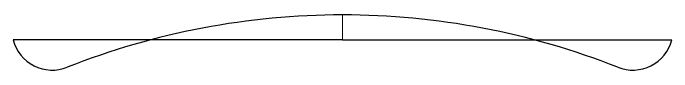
# Model space of a CAD drawing. Extents: x 89 to 624, y -17 to 440.
# Drawn here: x 415.7 to 480.9, y 292.9 to 298.4 of the extents above; entities that cross this region are included whole.
import ezdxf

# ---------------------------------------------------------------- set-up
doc = ezdxf.new("R2010")
doc.units = 0
doc.header["$LTSCALE"] = 7
doc.header["$MEASUREMENT"] = 0
doc.linetypes.add('CENTER2', pattern=[1.125, 0.75, -0.125, 0.125, -0.125])
doc.layers.add('1', color=1, linetype='CENTER2', lineweight=15)
doc.layers.add('3', color=3, linetype='CONTINUOUS', lineweight=30)

msp = doc.modelspace()

# ---------------------------------------------------------------- linework, layer by layer
at = {"layer": '1'}
msp.add_line((448.259, 298.447), (448.259, 295.947), dxfattribs=at)
at = {"layer": '3'}
for q in [(415.659, 295.947), (480.859, 295.947)]:
    msp.add_line((448.259, 295.947), q, dxfattribs=at)
for centre, radius, start, end in [((448.259, 224.675), 73.772, 90, 111.67708), ((448.259, 224.675), 73.772, 68.32292, 90), ((419.532, 296.947), 4, 194.47751, 291.67708), ((476.986, 296.947), 4, 248.32292, 345.52249)]:
    msp.add_arc(centre, radius, start, end, dxfattribs=at)

doc.saveas('drawing.dxf')
